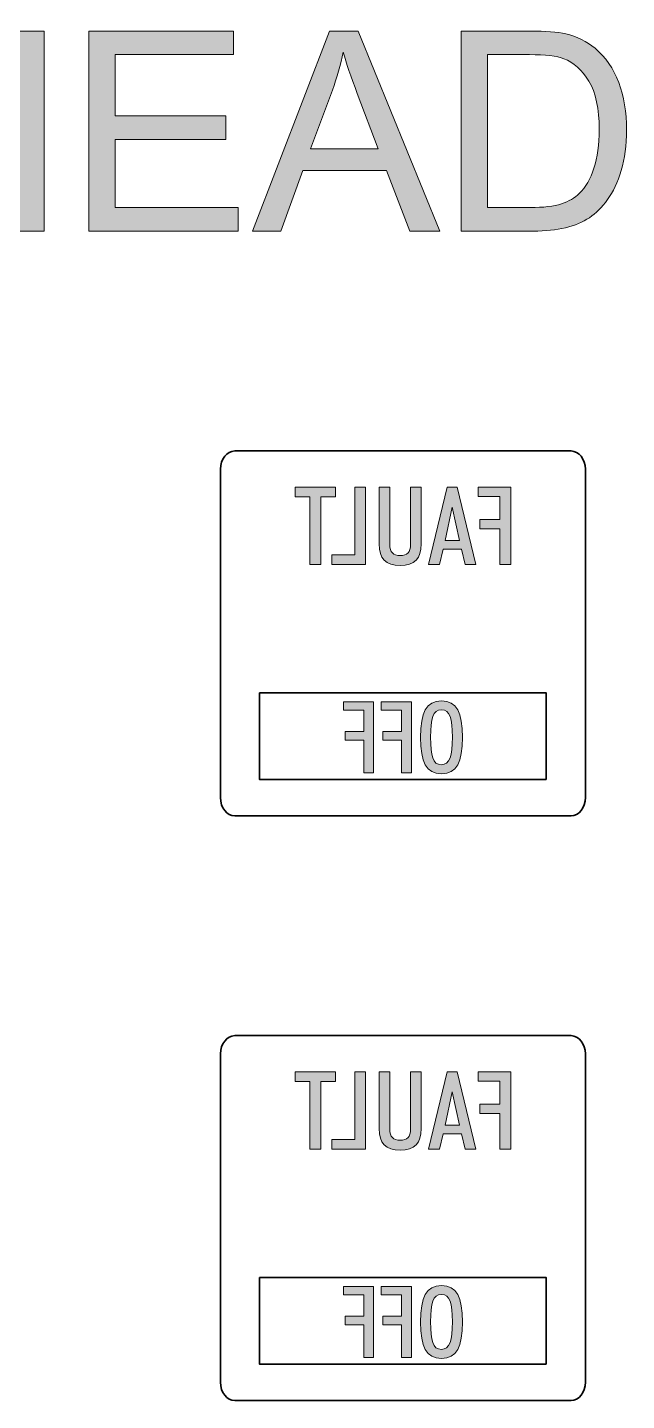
# Model space of a CAD drawing. Header units: millimetres. Extents: x 8 to 201, y 31 to 295.
# Drawn here: x 112.7 to 135.7, y 234.9 to 287.6 of the extents above; entities that cross this region are included whole.
import ezdxf

# ---------------------------------------------------------------- set-up
doc = ezdxf.new("R2010")
doc.units = ezdxf.units.MM
doc.header["$MEASUREMENT"] = 0
doc.layers.add('Layer 1', color=7, linetype='Continuous', lineweight=0)

# ---------------------------------------------------------------- blocks, each defined once
blk = doc.blocks.new('Block_1')
at = {"layer": 'Layer 1', "true_color": 0x1d1d1b, "transparency": 33554687}
h = blk.add_hatch(color=250, dxfattribs=at)
h.dxf.hatch_style = 2
edge = h.paths.add_edge_path()
edge.add_spline(control_points=[(77.599, 283.517), (77.599, 282.591), (77.847, 281.862), (78.345, 281.33), (78.843, 280.797), (79.466, 280.531), (80.217, 280.531), (80.982, 280.531), (81.611, 280.8), (82.105, 281.338), (82.6, 281.875), (82.847, 282.638), (82.847, 283.627), (82.847, 284.252), (82.741, 284.797), (82.53, 285.263), (82.318, 285.73), (82.009, 286.091), (81.603, 286.348), (81.196, 286.604), (80.739, 286.733), (80.233, 286.733), (79.514, 286.733), (78.895, 286.485), (78.376, 285.991), (77.858, 285.497), (77.599, 284.672), (77.599, 283.517)], knot_values=[0, 0, 0, 0, 1, 1, 1, 2, 2, 2, 3, 3, 3, 4, 4, 4, 5, 5, 5, 6, 6, 6, 7, 7, 7, 8, 8, 8, 9, 9, 9, 9], degree=3, periodic=0)
edge = h.paths.add_edge_path()
edge.add_spline(control_points=[(76.551, 283.532), (76.551, 284.807), (76.893, 285.804), (77.578, 286.526), (78.262, 287.247), (79.145, 287.607), (80.228, 287.607), (80.936, 287.607), (81.576, 287.438), (82.145, 287.099), (82.714, 286.76), (83.148, 286.288), (83.446, 285.682), (83.745, 285.076), (83.894, 284.389), (83.894, 283.621), (83.894, 282.843), (83.737, 282.146), (83.423, 281.531), (83.108, 280.917), (82.663, 280.452), (82.087, 280.136), (81.511, 279.82), (80.889, 279.662), (80.222, 279.662), (79.5, 279.662), (78.854, 279.836), (78.285, 280.185), (77.715, 280.534), (77.284, 281.011), (76.991, 281.615), (76.698, 282.219), (76.551, 282.858), (76.551, 283.532)], knot_values=[0, 0, 0, 0, 1, 1, 1, 2, 2, 2, 3, 3, 3, 4, 4, 4, 5, 5, 5, 6, 6, 6, 7, 7, 7, 8, 8, 8, 9, 9, 9, 10, 10, 10, 11, 11, 11, 11], degree=3, periodic=0)
h = blk.add_hatch(color=250, dxfattribs=at)
h.dxf.hatch_style = 2
edge = h.paths.add_edge_path()
edge.add_spline(control_points=[(87.398, 279.793), (87.398, 279.793), (84.423, 287.471), (84.423, 287.471), (84.423, 287.471), (85.523, 287.471), (85.523, 287.471), (85.523, 287.471), (87.519, 281.893), (87.519, 281.893), (87.679, 281.446), (87.814, 281.027), (87.922, 280.636), (88.041, 281.055), (88.179, 281.474), (88.336, 281.893), (88.336, 281.893), (90.41, 287.471), (90.41, 287.471), (90.41, 287.471), (91.447, 287.471), (91.447, 287.471), (91.447, 287.471), (88.44, 279.793), (88.44, 279.793), (88.44, 279.793), (87.398, 279.793), (87.398, 279.793)], knot_values=[0, 0, 0, 0, 1, 1, 1, 2, 2, 2, 3, 3, 3, 4, 4, 4, 5, 5, 5, 6, 6, 6, 7, 7, 7, 8, 8, 8, 9, 9, 9, 9], degree=3, periodic=0)
h = blk.add_hatch(color=250, dxfattribs=at)
h.dxf.hatch_style = 2
edge = h.paths.add_edge_path()
edge.add_spline(control_points=[(92.379, 279.793), (92.379, 279.793), (92.379, 287.471), (92.379, 287.471), (92.379, 287.471), (97.931, 287.471), (97.931, 287.471), (97.931, 287.471), (97.931, 286.565), (97.931, 286.565), (97.931, 286.565), (93.395, 286.565), (93.395, 286.565), (93.395, 286.565), (93.395, 284.213), (93.395, 284.213), (93.395, 284.213), (97.643, 284.213), (97.643, 284.213), (97.643, 284.213), (97.643, 283.312), (97.643, 283.312), (97.643, 283.312), (93.395, 283.312), (93.395, 283.312), (93.395, 283.312), (93.395, 280.699), (93.395, 280.699), (93.395, 280.699), (98.109, 280.699), (98.109, 280.699), (98.109, 280.699), (98.109, 279.793), (98.109, 279.793), (98.109, 279.793), (92.379, 279.793), (92.379, 279.793)], knot_values=[0, 0, 0, 0, 1, 1, 1, 2, 2, 2, 3, 3, 3, 4, 4, 4, 5, 5, 5, 6, 6, 6, 7, 7, 7, 8, 8, 8, 9, 9, 9, 10, 10, 10, 11, 11, 11, 12, 12, 12, 12], degree=3, periodic=0)
h = blk.add_hatch(color=250, dxfattribs=at)
h.dxf.hatch_style = 2
edge = h.paths.add_edge_path()
edge.add_spline(control_points=[(100.544, 284.082), (100.544, 284.082), (102.729, 284.082), (102.729, 284.082), (103.193, 284.082), (103.556, 284.13), (103.818, 284.226), (104.08, 284.322), (104.279, 284.476), (104.415, 284.687), (104.551, 284.898), (104.619, 285.128), (104.619, 285.376), (104.619, 285.739), (104.488, 286.038), (104.224, 286.272), (103.96, 286.506), (103.544, 286.622), (102.975, 286.622), (102.975, 286.622), (100.544, 286.622), (100.544, 286.622), (100.544, 286.622), (100.544, 284.082), (100.544, 284.082)], knot_values=[0, 0, 0, 0, 1, 1, 1, 2, 2, 2, 3, 3, 3, 4, 4, 4, 5, 5, 5, 6, 6, 6, 7, 7, 7, 8, 8, 8, 8], degree=3, periodic=0)
edge = h.paths.add_edge_path()
edge.add_spline(control_points=[(99.528, 279.793), (99.528, 279.793), (99.528, 287.471), (99.528, 287.471), (99.528, 287.471), (102.933, 287.471), (102.933, 287.471), (103.617, 287.471), (104.137, 287.402), (104.494, 287.264), (104.849, 287.126), (105.134, 286.883), (105.348, 286.533), (105.56, 286.184), (105.667, 285.798), (105.667, 285.376), (105.667, 284.831), (105.49, 284.372), (105.137, 283.998), (104.785, 283.625), (104.24, 283.387), (103.504, 283.286), (103.773, 283.157), (103.977, 283.029), (104.117, 282.904), (104.413, 282.631), (104.694, 282.291), (104.96, 281.882), (104.96, 281.882), (106.295, 279.793), (106.295, 279.793), (106.295, 279.793), (105.017, 279.793), (105.017, 279.793), (105.017, 279.793), (104.001, 281.39), (104.001, 281.39), (103.704, 281.851), (103.46, 282.204), (103.268, 282.448), (103.076, 282.692), (102.904, 282.864), (102.752, 282.961), (102.6, 283.059), (102.446, 283.127), (102.289, 283.166), (102.173, 283.19), (101.985, 283.202), (101.723, 283.202), (101.723, 283.202), (100.544, 283.202), (100.544, 283.202), (100.544, 283.202), (100.544, 279.793), (100.544, 279.793), (100.544, 279.793), (99.528, 279.793), (99.528, 279.793)], knot_values=[0, 0, 0, 0, 1, 1, 1, 2, 2, 2, 3, 3, 3, 4, 4, 4, 5, 5, 5, 6, 6, 6, 7, 7, 7, 8, 8, 8, 9, 9, 9, 10, 10, 10, 11, 11, 11, 12, 12, 12, 13, 13, 13, 14, 14, 14, 15, 15, 15, 16, 16, 16, 17, 17, 17, 18, 18, 18, 19, 19, 19, 19], degree=3, periodic=0)
h = blk.add_hatch(color=250, dxfattribs=at)
h.dxf.hatch_style = 2
edge = h.paths.add_edge_path()
edge.add_spline(control_points=[(107.29, 279.793), (107.29, 279.793), (107.29, 287.471), (107.29, 287.471), (107.29, 287.471), (108.307, 287.471), (108.307, 287.471), (108.307, 287.471), (108.307, 284.318), (108.307, 284.318), (108.307, 284.318), (112.298, 284.318), (112.298, 284.318), (112.298, 284.318), (112.298, 287.471), (112.298, 287.471), (112.298, 287.471), (113.314, 287.471), (113.314, 287.471), (113.314, 287.471), (113.314, 279.793), (113.314, 279.793), (113.314, 279.793), (112.298, 279.793), (112.298, 279.793), (112.298, 279.793), (112.298, 283.412), (112.298, 283.412), (112.298, 283.412), (108.307, 283.412), (108.307, 283.412), (108.307, 283.412), (108.307, 279.793), (108.307, 279.793), (108.307, 279.793), (107.29, 279.793), (107.29, 279.793)], knot_values=[0, 0, 0, 0, 1, 1, 1, 2, 2, 2, 3, 3, 3, 4, 4, 4, 5, 5, 5, 6, 6, 6, 7, 7, 7, 8, 8, 8, 9, 9, 9, 10, 10, 10, 11, 11, 11, 12, 12, 12, 12], degree=3, periodic=0)
h = blk.add_hatch(color=250, dxfattribs=at)
h.dxf.hatch_style = 2
edge = h.paths.add_edge_path()
edge.add_spline(control_points=[(115.027, 279.793), (115.027, 279.793), (115.027, 287.471), (115.027, 287.471), (115.027, 287.471), (120.578, 287.471), (120.578, 287.471), (120.578, 287.471), (120.578, 286.565), (120.578, 286.565), (120.578, 286.565), (116.043, 286.565), (116.043, 286.565), (116.043, 286.565), (116.043, 284.213), (116.043, 284.213), (116.043, 284.213), (120.29, 284.213), (120.29, 284.213), (120.29, 284.213), (120.29, 283.312), (120.29, 283.312), (120.29, 283.312), (116.043, 283.312), (116.043, 283.312), (116.043, 283.312), (116.043, 280.699), (116.043, 280.699), (116.043, 280.699), (120.756, 280.699), (120.756, 280.699), (120.756, 280.699), (120.756, 279.793), (120.756, 279.793), (120.756, 279.793), (115.027, 279.793), (115.027, 279.793)], knot_values=[0, 0, 0, 0, 1, 1, 1, 2, 2, 2, 3, 3, 3, 4, 4, 4, 5, 5, 5, 6, 6, 6, 7, 7, 7, 8, 8, 8, 9, 9, 9, 10, 10, 10, 11, 11, 11, 12, 12, 12, 12], degree=3, periodic=0)
h = blk.add_hatch(color=250, dxfattribs=at)
h.dxf.hatch_style = 2
edge = h.paths.add_edge_path()
edge.add_spline(control_points=[(123.532, 282.946), (123.532, 282.946), (126.135, 282.946), (126.135, 282.946), (126.135, 282.946), (125.334, 285.072), (125.334, 285.072), (125.089, 285.718), (124.908, 286.249), (124.789, 286.664), (124.691, 286.172), (124.553, 285.683), (124.375, 285.198), (124.375, 285.198), (123.532, 282.946), (123.532, 282.946)], knot_values=[0, 0, 0, 0, 1, 1, 1, 2, 2, 2, 3, 3, 3, 4, 4, 4, 5, 5, 5, 5], degree=3, periodic=0)
edge = h.paths.add_edge_path()
edge.add_spline(control_points=[(121.317, 279.793), (121.317, 279.793), (124.265, 287.471), (124.265, 287.471), (124.265, 287.471), (125.36, 287.471), (125.36, 287.471), (125.36, 287.471), (128.502, 279.793), (128.502, 279.793), (128.502, 279.793), (127.345, 279.793), (127.345, 279.793), (127.345, 279.793), (126.449, 282.118), (126.449, 282.118), (126.449, 282.118), (123.239, 282.118), (123.239, 282.118), (123.239, 282.118), (122.395, 279.793), (122.395, 279.793), (122.395, 279.793), (121.317, 279.793), (121.317, 279.793)], knot_values=[0, 0, 0, 0, 1, 1, 1, 2, 2, 2, 3, 3, 3, 4, 4, 4, 5, 5, 5, 6, 6, 6, 7, 7, 7, 8, 8, 8, 8], degree=3, periodic=0)
h = blk.add_hatch(color=250, dxfattribs=at)
h.dxf.hatch_style = 2
edge = h.paths.add_edge_path()
edge.add_spline(control_points=[(130.331, 280.699), (130.331, 280.699), (131.97, 280.699), (131.97, 280.699), (132.476, 280.699), (132.874, 280.746), (133.162, 280.84), (133.45, 280.934), (133.679, 281.067), (133.85, 281.238), (134.091, 281.479), (134.279, 281.803), (134.413, 282.21), (134.548, 282.617), (134.615, 283.11), (134.615, 283.689), (134.615, 284.493), (134.483, 285.11), (134.22, 285.541), (133.956, 285.972), (133.636, 286.261), (133.258, 286.408), (132.986, 286.513), (132.548, 286.565), (131.944, 286.565), (131.944, 286.565), (130.331, 286.565), (130.331, 286.565), (130.331, 286.565), (130.331, 280.699), (130.331, 280.699)], knot_values=[0, 0, 0, 0, 1, 1, 1, 2, 2, 2, 3, 3, 3, 4, 4, 4, 5, 5, 5, 6, 6, 6, 7, 7, 7, 8, 8, 8, 9, 9, 9, 10, 10, 10, 10], degree=3, periodic=0)
edge = h.paths.add_edge_path()
edge.add_spline(control_points=[(129.314, 279.793), (129.314, 279.793), (129.314, 287.471), (129.314, 287.471), (129.314, 287.471), (131.96, 287.471), (131.96, 287.471), (132.557, 287.471), (133.012, 287.434), (133.327, 287.361), (133.767, 287.26), (134.142, 287.076), (134.453, 286.811), (134.858, 286.469), (135.16, 286.031), (135.361, 285.499), (135.562, 284.966), (135.662, 284.358), (135.662, 283.674), (135.662, 283.091), (135.594, 282.574), (135.458, 282.123), (135.322, 281.673), (135.147, 281.3), (134.934, 281.005), (134.721, 280.71), (134.488, 280.478), (134.235, 280.308), (133.982, 280.139), (133.677, 280.011), (133.319, 279.923), (132.961, 279.836), (132.549, 279.793), (132.085, 279.793), (132.085, 279.793), (129.314, 279.793), (129.314, 279.793)], knot_values=[0, 0, 0, 0, 1, 1, 1, 2, 2, 2, 3, 3, 3, 4, 4, 4, 5, 5, 5, 6, 6, 6, 7, 7, 7, 8, 8, 8, 9, 9, 9, 10, 10, 10, 11, 11, 11, 12, 12, 12, 12], degree=3, periodic=0)
at = {"layer": 'Layer 1'}
for points, knots in [([(76.551, 283.532), (76.551, 284.807), (76.893, 285.804), (77.578, 286.526), (78.262, 287.247), (79.145, 287.607), (80.228, 287.607), (80.936, 287.607), (81.576, 287.438), (82.145, 287.099), (82.714, 286.76), (83.148, 286.288), (83.446, 285.682), (83.745, 285.076), (83.894, 284.389), (83.894, 283.621), (83.894, 282.843), (83.737, 282.146), (83.423, 281.531), (83.108, 280.917), (82.663, 280.452), (82.087, 280.136), (81.511, 279.82), (80.889, 279.662), (80.222, 279.662), (79.5, 279.662), (78.854, 279.836), (78.285, 280.185), (77.715, 280.534), (77.284, 281.011), (76.991, 281.615), (76.698, 282.219), (76.551, 282.858), (76.551, 283.532)], [0, 0, 0, 0, 1, 1, 1, 2, 2, 2, 3, 3, 3, 4, 4, 4, 5, 5, 5, 6, 6, 6, 7, 7, 7, 8, 8, 8, 9, 9, 9, 10, 10, 10, 11, 11, 11, 11]), ([(87.398, 279.793), (87.398, 279.793), (84.423, 287.471), (84.423, 287.471), (84.423, 287.471), (85.523, 287.471), (85.523, 287.471), (85.523, 287.471), (87.519, 281.893), (87.519, 281.893), (87.679, 281.446), (87.814, 281.027), (87.922, 280.636), (88.041, 281.055), (88.179, 281.474), (88.336, 281.893), (88.336, 281.893), (90.41, 287.471), (90.41, 287.471), (90.41, 287.471), (91.447, 287.471), (91.447, 287.471), (91.447, 287.471), (88.44, 279.793), (88.44, 279.793), (88.44, 279.793), (87.398, 279.793), (87.398, 279.793)], [0, 0, 0, 0, 1, 1, 1, 2, 2, 2, 3, 3, 3, 4, 4, 4, 5, 5, 5, 6, 6, 6, 7, 7, 7, 8, 8, 8, 9, 9, 9, 9]), ([(92.379, 279.793), (92.379, 279.793), (92.379, 287.471), (92.379, 287.471), (92.379, 287.471), (97.931, 287.471), (97.931, 287.471), (97.931, 287.471), (97.931, 286.565), (97.931, 286.565), (97.931, 286.565), (93.395, 286.565), (93.395, 286.565), (93.395, 286.565), (93.395, 284.213), (93.395, 284.213), (93.395, 284.213), (97.643, 284.213), (97.643, 284.213), (97.643, 284.213), (97.643, 283.312), (97.643, 283.312), (97.643, 283.312), (93.395, 283.312), (93.395, 283.312), (93.395, 283.312), (93.395, 280.699), (93.395, 280.699), (93.395, 280.699), (98.109, 280.699), (98.109, 280.699), (98.109, 280.699), (98.109, 279.793), (98.109, 279.793), (98.109, 279.793), (92.379, 279.793), (92.379, 279.793)], [0, 0, 0, 0, 1, 1, 1, 2, 2, 2, 3, 3, 3, 4, 4, 4, 5, 5, 5, 6, 6, 6, 7, 7, 7, 8, 8, 8, 9, 9, 9, 10, 10, 10, 11, 11, 11, 12, 12, 12, 12]), ([(99.528, 279.793), (99.528, 279.793), (99.528, 287.471), (99.528, 287.471), (99.528, 287.471), (102.933, 287.471), (102.933, 287.471), (103.617, 287.471), (104.137, 287.402), (104.494, 287.264), (104.849, 287.126), (105.134, 286.883), (105.348, 286.533), (105.56, 286.184), (105.667, 285.798), (105.667, 285.376), (105.667, 284.831), (105.49, 284.372), (105.137, 283.998), (104.785, 283.625), (104.24, 283.387), (103.504, 283.286), (103.773, 283.157), (103.977, 283.029), (104.117, 282.904), (104.413, 282.631), (104.694, 282.291), (104.96, 281.882), (104.96, 281.882), (106.295, 279.793), (106.295, 279.793), (106.295, 279.793), (105.017, 279.793), (105.017, 279.793), (105.017, 279.793), (104.001, 281.39), (104.001, 281.39), (103.704, 281.851), (103.46, 282.204), (103.268, 282.448), (103.076, 282.692), (102.904, 282.864), (102.752, 282.961), (102.6, 283.059), (102.446, 283.127), (102.289, 283.166), (102.173, 283.19), (101.985, 283.202), (101.723, 283.202), (101.723, 283.202), (100.544, 283.202), (100.544, 283.202), (100.544, 283.202), (100.544, 279.793), (100.544, 279.793), (100.544, 279.793), (99.528, 279.793), (99.528, 279.793)], [0, 0, 0, 0, 1, 1, 1, 2, 2, 2, 3, 3, 3, 4, 4, 4, 5, 5, 5, 6, 6, 6, 7, 7, 7, 8, 8, 8, 9, 9, 9, 10, 10, 10, 11, 11, 11, 12, 12, 12, 13, 13, 13, 14, 14, 14, 15, 15, 15, 16, 16, 16, 17, 17, 17, 18, 18, 18, 19, 19, 19, 19]), ([(107.29, 279.793), (107.29, 279.793), (107.29, 287.471), (107.29, 287.471), (107.29, 287.471), (108.307, 287.471), (108.307, 287.471), (108.307, 287.471), (108.307, 284.318), (108.307, 284.318), (108.307, 284.318), (112.298, 284.318), (112.298, 284.318), (112.298, 284.318), (112.298, 287.471), (112.298, 287.471), (112.298, 287.471), (113.314, 287.471), (113.314, 287.471), (113.314, 287.471), (113.314, 279.793), (113.314, 279.793), (113.314, 279.793), (112.298, 279.793), (112.298, 279.793), (112.298, 279.793), (112.298, 283.412), (112.298, 283.412), (112.298, 283.412), (108.307, 283.412), (108.307, 283.412), (108.307, 283.412), (108.307, 279.793), (108.307, 279.793), (108.307, 279.793), (107.29, 279.793), (107.29, 279.793)], [0, 0, 0, 0, 1, 1, 1, 2, 2, 2, 3, 3, 3, 4, 4, 4, 5, 5, 5, 6, 6, 6, 7, 7, 7, 8, 8, 8, 9, 9, 9, 10, 10, 10, 11, 11, 11, 12, 12, 12, 12]), ([(115.027, 279.793), (115.027, 279.793), (115.027, 287.471), (115.027, 287.471), (115.027, 287.471), (120.578, 287.471), (120.578, 287.471), (120.578, 287.471), (120.578, 286.565), (120.578, 286.565), (120.578, 286.565), (116.043, 286.565), (116.043, 286.565), (116.043, 286.565), (116.043, 284.213), (116.043, 284.213), (116.043, 284.213), (120.29, 284.213), (120.29, 284.213), (120.29, 284.213), (120.29, 283.312), (120.29, 283.312), (120.29, 283.312), (116.043, 283.312), (116.043, 283.312), (116.043, 283.312), (116.043, 280.699), (116.043, 280.699), (116.043, 280.699), (120.756, 280.699), (120.756, 280.699), (120.756, 280.699), (120.756, 279.793), (120.756, 279.793), (120.756, 279.793), (115.027, 279.793), (115.027, 279.793)], [0, 0, 0, 0, 1, 1, 1, 2, 2, 2, 3, 3, 3, 4, 4, 4, 5, 5, 5, 6, 6, 6, 7, 7, 7, 8, 8, 8, 9, 9, 9, 10, 10, 10, 11, 11, 11, 12, 12, 12, 12]), ([(121.317, 279.793), (121.317, 279.793), (124.265, 287.471), (124.265, 287.471), (124.265, 287.471), (125.36, 287.471), (125.36, 287.471), (125.36, 287.471), (128.502, 279.793), (128.502, 279.793), (128.502, 279.793), (127.345, 279.793), (127.345, 279.793), (127.345, 279.793), (126.449, 282.118), (126.449, 282.118), (126.449, 282.118), (123.239, 282.118), (123.239, 282.118), (123.239, 282.118), (122.395, 279.793), (122.395, 279.793), (122.395, 279.793), (121.317, 279.793), (121.317, 279.793)], [0, 0, 0, 0, 1, 1, 1, 2, 2, 2, 3, 3, 3, 4, 4, 4, 5, 5, 5, 6, 6, 6, 7, 7, 7, 8, 8, 8, 8]), ([(129.314, 279.793), (129.314, 279.793), (129.314, 287.471), (129.314, 287.471), (129.314, 287.471), (131.96, 287.471), (131.96, 287.471), (132.557, 287.471), (133.012, 287.434), (133.327, 287.361), (133.767, 287.26), (134.142, 287.076), (134.453, 286.811), (134.858, 286.469), (135.16, 286.031), (135.361, 285.499), (135.562, 284.966), (135.662, 284.358), (135.662, 283.674), (135.662, 283.091), (135.594, 282.574), (135.458, 282.123), (135.322, 281.673), (135.147, 281.3), (134.934, 281.005), (134.721, 280.71), (134.488, 280.478), (134.235, 280.308), (133.982, 280.139), (133.677, 280.011), (133.319, 279.923), (132.961, 279.836), (132.549, 279.793), (132.085, 279.793), (132.085, 279.793), (129.314, 279.793), (129.314, 279.793)], [0, 0, 0, 0, 1, 1, 1, 2, 2, 2, 3, 3, 3, 4, 4, 4, 5, 5, 5, 6, 6, 6, 7, 7, 7, 8, 8, 8, 9, 9, 9, 10, 10, 10, 11, 11, 11, 12, 12, 12, 12]), ([(77.599, 283.517), (77.599, 282.591), (77.847, 281.862), (78.345, 281.33), (78.843, 280.797), (79.466, 280.531), (80.217, 280.531), (80.982, 280.531), (81.611, 280.8), (82.105, 281.338), (82.6, 281.875), (82.847, 282.638), (82.847, 283.627), (82.847, 284.252), (82.741, 284.797), (82.53, 285.263), (82.318, 285.73), (82.009, 286.091), (81.603, 286.348), (81.196, 286.604), (80.739, 286.733), (80.233, 286.733), (79.514, 286.733), (78.895, 286.485), (78.376, 285.991), (77.858, 285.497), (77.599, 284.672), (77.599, 283.517)], [0, 0, 0, 0, 1, 1, 1, 2, 2, 2, 3, 3, 3, 4, 4, 4, 5, 5, 5, 6, 6, 6, 7, 7, 7, 8, 8, 8, 9, 9, 9, 9]), ([(100.544, 284.082), (100.544, 284.082), (102.729, 284.082), (102.729, 284.082), (103.193, 284.082), (103.556, 284.13), (103.818, 284.226), (104.08, 284.322), (104.279, 284.476), (104.415, 284.687), (104.551, 284.898), (104.619, 285.128), (104.619, 285.376), (104.619, 285.739), (104.488, 286.038), (104.224, 286.272), (103.96, 286.506), (103.544, 286.622), (102.975, 286.622), (102.975, 286.622), (100.544, 286.622), (100.544, 286.622), (100.544, 286.622), (100.544, 284.082), (100.544, 284.082)], [0, 0, 0, 0, 1, 1, 1, 2, 2, 2, 3, 3, 3, 4, 4, 4, 5, 5, 5, 6, 6, 6, 7, 7, 7, 8, 8, 8, 8]), ([(123.532, 282.946), (123.532, 282.946), (126.135, 282.946), (126.135, 282.946), (126.135, 282.946), (125.334, 285.072), (125.334, 285.072), (125.089, 285.718), (124.908, 286.249), (124.789, 286.664), (124.691, 286.172), (124.553, 285.683), (124.375, 285.198), (124.375, 285.198), (123.532, 282.946), (123.532, 282.946)], [0, 0, 0, 0, 1, 1, 1, 2, 2, 2, 3, 3, 3, 4, 4, 4, 5, 5, 5, 5]), ([(130.331, 280.699), (130.331, 280.699), (131.97, 280.699), (131.97, 280.699), (132.476, 280.699), (132.874, 280.746), (133.162, 280.84), (133.45, 280.934), (133.679, 281.067), (133.85, 281.238), (134.091, 281.479), (134.279, 281.803), (134.413, 282.21), (134.548, 282.617), (134.615, 283.11), (134.615, 283.689), (134.615, 284.493), (134.483, 285.11), (134.22, 285.541), (133.956, 285.972), (133.636, 286.261), (133.258, 286.408), (132.986, 286.513), (132.548, 286.565), (131.944, 286.565), (131.944, 286.565), (130.331, 286.565), (130.331, 286.565), (130.331, 286.565), (130.331, 280.699), (130.331, 280.699)], [0, 0, 0, 0, 1, 1, 1, 2, 2, 2, 3, 3, 3, 4, 4, 4, 5, 5, 5, 6, 6, 6, 7, 7, 7, 8, 8, 8, 9, 9, 9, 10, 10, 10, 10])]:
    blk.add_open_spline(points, degree=3, knots=knots, dxfattribs=at)
blk = doc.blocks.new('Block_0')
at = {"layer": 'Layer 1'}
blk.add_blockref('Block_1', (0, 0), dxfattribs=at)
blk = doc.blocks.new('Block_50')
at = {"layer": 'Layer 1', "true_color": 0x1d1e1b, "transparency": 33554687}
h = blk.add_hatch(color=250, dxfattribs=at)
h.dxf.hatch_style = 2
edge = h.paths.add_edge_path()
edge.add_spline(control_points=[(125.957, 259.007), (125.957, 259.007), (125.578, 259.007), (125.578, 259.007), (125.578, 259.007), (125.578, 260.267), (125.578, 260.267), (125.578, 260.267), (124.866, 260.267), (124.866, 260.267), (124.866, 260.267), (124.866, 260.593), (124.866, 260.593), (124.866, 260.593), (125.578, 260.593), (125.578, 260.593), (125.578, 260.593), (125.578, 261.409), (125.578, 261.409), (125.578, 261.409), (124.803, 261.409), (124.803, 261.409), (124.803, 261.409), (124.803, 261.738), (124.803, 261.738), (124.803, 261.738), (125.957, 261.738), (125.957, 261.738), (125.957, 261.738), (125.957, 259.007), (125.957, 259.007)], knot_values=[0, 0, 0, 0, 1, 1, 1, 2, 2, 2, 3, 3, 3, 4, 4, 4, 5, 5, 5, 6, 6, 6, 7, 7, 7, 8, 8, 8, 9, 9, 9, 10, 10, 10, 10], degree=3, periodic=0)
h = blk.add_hatch(color=250, dxfattribs=at)
h.dxf.hatch_style = 2
edge = h.paths.add_edge_path()
edge.add_spline(control_points=[(127.407, 259.007), (127.407, 259.007), (127.028, 259.007), (127.028, 259.007), (127.028, 259.007), (127.028, 260.267), (127.028, 260.267), (127.028, 260.267), (126.317, 260.267), (126.317, 260.267), (126.317, 260.267), (126.317, 260.593), (126.317, 260.593), (126.317, 260.593), (127.028, 260.593), (127.028, 260.593), (127.028, 260.593), (127.028, 261.409), (127.028, 261.409), (127.028, 261.409), (126.253, 261.409), (126.253, 261.409), (126.253, 261.409), (126.253, 261.738), (126.253, 261.738), (126.253, 261.738), (127.407, 261.738), (127.407, 261.738), (127.407, 261.738), (127.407, 259.007), (127.407, 259.007)], knot_values=[0, 0, 0, 0, 1, 1, 1, 2, 2, 2, 3, 3, 3, 4, 4, 4, 5, 5, 5, 6, 6, 6, 7, 7, 7, 8, 8, 8, 9, 9, 9, 10, 10, 10, 10], degree=3, periodic=0)
h = blk.add_hatch(color=250, dxfattribs=at)
h.dxf.hatch_style = 2
edge = h.paths.add_edge_path()
edge.add_spline(control_points=[(128.98, 260.378), (128.98, 261.095), (128.889, 261.432), (128.561, 261.432), (128.233, 261.432), (128.146, 261.095), (128.146, 260.378), (128.146, 259.662), (128.221, 259.321), (128.557, 259.321), (128.881, 259.321), (128.98, 259.658), (128.98, 260.378)], knot_values=[0, 0, 0, 0, 1, 1, 1, 2, 2, 2, 3, 3, 3, 4, 4, 4, 4], degree=3, periodic=0)
edge = h.paths.add_edge_path()
edge.add_spline(control_points=[(129.363, 260.371), (129.363, 259.413), (129.154, 258.973), (128.561, 258.973), (127.968, 258.973), (127.763, 259.417), (127.763, 260.371), (127.763, 261.328), (127.968, 261.773), (128.561, 261.773), (129.154, 261.773), (129.363, 261.328), (129.363, 260.371)], knot_values=[0, 0, 0, 0, 1, 1, 1, 2, 2, 2, 3, 3, 3, 4, 4, 4, 4], degree=3, periodic=0)
at = {"layer": 'Layer 1'}
for points, knots in [([(125.957, 259.007), (125.957, 259.007), (125.578, 259.007), (125.578, 259.007), (125.578, 259.007), (125.578, 260.267), (125.578, 260.267), (125.578, 260.267), (124.866, 260.267), (124.866, 260.267), (124.866, 260.267), (124.866, 260.593), (124.866, 260.593), (124.866, 260.593), (125.578, 260.593), (125.578, 260.593), (125.578, 260.593), (125.578, 261.409), (125.578, 261.409), (125.578, 261.409), (124.803, 261.409), (124.803, 261.409), (124.803, 261.409), (124.803, 261.738), (124.803, 261.738), (124.803, 261.738), (125.957, 261.738), (125.957, 261.738), (125.957, 261.738), (125.957, 259.007), (125.957, 259.007)], [0, 0, 0, 0, 1, 1, 1, 2, 2, 2, 3, 3, 3, 4, 4, 4, 5, 5, 5, 6, 6, 6, 7, 7, 7, 8, 8, 8, 9, 9, 9, 10, 10, 10, 10]), ([(127.407, 259.007), (127.407, 259.007), (127.028, 259.007), (127.028, 259.007), (127.028, 259.007), (127.028, 260.267), (127.028, 260.267), (127.028, 260.267), (126.317, 260.267), (126.317, 260.267), (126.317, 260.267), (126.317, 260.593), (126.317, 260.593), (126.317, 260.593), (127.028, 260.593), (127.028, 260.593), (127.028, 260.593), (127.028, 261.409), (127.028, 261.409), (127.028, 261.409), (126.253, 261.409), (126.253, 261.409), (126.253, 261.409), (126.253, 261.738), (126.253, 261.738), (126.253, 261.738), (127.407, 261.738), (127.407, 261.738), (127.407, 261.738), (127.407, 259.007), (127.407, 259.007)], [0, 0, 0, 0, 1, 1, 1, 2, 2, 2, 3, 3, 3, 4, 4, 4, 5, 5, 5, 6, 6, 6, 7, 7, 7, 8, 8, 8, 9, 9, 9, 10, 10, 10, 10]), ([(129.363, 260.371), (129.363, 259.413), (129.154, 258.973), (128.561, 258.973), (127.968, 258.973), (127.763, 259.417), (127.763, 260.371), (127.763, 261.328), (127.968, 261.773), (128.561, 261.773), (129.154, 261.773), (129.363, 261.328), (129.363, 260.371)], [0, 0, 0, 0, 1, 1, 1, 2, 2, 2, 3, 3, 3, 4, 4, 4, 4]), ([(128.98, 260.378), (128.98, 261.095), (128.889, 261.432), (128.561, 261.432), (128.233, 261.432), (128.146, 261.095), (128.146, 260.378), (128.146, 259.662), (128.221, 259.321), (128.557, 259.321), (128.881, 259.321), (128.98, 259.658), (128.98, 260.378)], [0, 0, 0, 0, 1, 1, 1, 2, 2, 2, 3, 3, 3, 4, 4, 4, 4])]:
    blk.add_open_spline(points, degree=3, knots=knots, dxfattribs=at)
blk = doc.blocks.new('Block_51')
at = {"layer": 'Layer 1', "true_color": 0x1d1e1b, "transparency": 33554687}
h = blk.add_hatch(color=250, dxfattribs=at)
h.dxf.hatch_style = 2
edge = h.paths.add_edge_path()
edge.add_spline(control_points=[(123.93, 267.005), (123.93, 267.005), (123.515, 267.005), (123.515, 267.005), (123.515, 267.005), (123.515, 269.598), (123.515, 269.598), (123.515, 269.598), (122.949, 269.598), (122.949, 269.598), (122.949, 269.598), (122.949, 269.968), (122.949, 269.968), (122.949, 269.968), (124.496, 269.968), (124.496, 269.968), (124.496, 269.968), (124.496, 269.598), (124.496, 269.598), (124.496, 269.598), (123.93, 269.598), (123.93, 269.598), (123.93, 269.598), (123.93, 267.005), (123.93, 267.005)], knot_values=[0, 0, 0, 0, 1, 1, 1, 2, 2, 2, 3, 3, 3, 4, 4, 4, 5, 5, 5, 6, 6, 6, 7, 7, 7, 8, 8, 8, 8], degree=3, periodic=0)
h = blk.add_hatch(color=250, dxfattribs=at)
h.dxf.hatch_style = 2
edge = h.paths.add_edge_path()
edge.add_spline(control_points=[(125.649, 267.005), (125.649, 267.005), (124.355, 267.005), (124.355, 267.005), (124.355, 267.005), (124.355, 267.375), (124.355, 267.375), (124.355, 267.375), (125.238, 267.375), (125.238, 267.375), (125.238, 267.375), (125.238, 269.968), (125.238, 269.968), (125.238, 269.968), (125.649, 269.968), (125.649, 269.968), (125.649, 269.968), (125.649, 267.005), (125.649, 267.005)], knot_values=[0, 0, 0, 0, 1, 1, 1, 2, 2, 2, 3, 3, 3, 4, 4, 4, 5, 5, 5, 6, 6, 6, 6], degree=3, periodic=0)
h = blk.add_hatch(color=250, dxfattribs=at)
h.dxf.hatch_style = 2
edge = h.paths.add_edge_path()
edge.add_spline(control_points=[(127.784, 267.795), (127.784, 267.225), (127.54, 266.968), (126.978, 266.968), (126.417, 266.968), (126.172, 267.225), (126.172, 267.795), (126.172, 267.795), (126.172, 269.968), (126.172, 269.968), (126.172, 269.968), (126.58, 269.968), (126.58, 269.968), (126.58, 269.968), (126.58, 267.761), (126.58, 267.761), (126.58, 267.479), (126.708, 267.346), (126.978, 267.346), (127.248, 267.346), (127.377, 267.479), (127.377, 267.761), (127.377, 267.761), (127.377, 269.968), (127.377, 269.968), (127.377, 269.968), (127.784, 269.968), (127.784, 269.968), (127.784, 269.968), (127.784, 267.795), (127.784, 267.795)], knot_values=[0, 0, 0, 0, 1, 1, 1, 2, 2, 2, 3, 3, 3, 4, 4, 4, 5, 5, 5, 6, 6, 6, 7, 7, 7, 8, 8, 8, 9, 9, 9, 10, 10, 10, 10], degree=3, periodic=0)
h = blk.add_hatch(color=250, dxfattribs=at)
h.dxf.hatch_style = 2
edge = h.paths.add_edge_path()
edge.add_spline(control_points=[(128.976, 269.203), (128.976, 269.203), (128.701, 267.919), (128.701, 267.919), (128.701, 267.919), (129.25, 267.919), (129.25, 267.919), (129.25, 267.919), (128.976, 269.203), (128.976, 269.203)], knot_values=[0, 0, 0, 0, 1, 1, 1, 2, 2, 2, 3, 3, 3, 3], degree=3, periodic=0)
edge = h.paths.add_edge_path()
edge.add_spline(control_points=[(129.884, 267.005), (129.884, 267.005), (129.469, 267.005), (129.469, 267.005), (129.469, 267.005), (129.327, 267.587), (129.327, 267.587), (129.327, 267.587), (128.628, 267.587), (128.628, 267.587), (128.628, 267.587), (128.483, 267.005), (128.483, 267.005), (128.483, 267.005), (128.067, 267.005), (128.067, 267.005), (128.067, 267.005), (128.783, 269.968), (128.783, 269.968), (128.783, 269.968), (129.168, 269.968), (129.168, 269.968), (129.168, 269.968), (129.884, 267.005), (129.884, 267.005)], knot_values=[0, 0, 0, 0, 1, 1, 1, 2, 2, 2, 3, 3, 3, 4, 4, 4, 5, 5, 5, 6, 6, 6, 7, 7, 7, 8, 8, 8, 8], degree=3, periodic=0)
h = blk.add_hatch(color=250, dxfattribs=at)
h.dxf.hatch_style = 2
edge = h.paths.add_edge_path()
edge.add_spline(control_points=[(131.217, 267.005), (131.217, 267.005), (130.806, 267.005), (130.806, 267.005), (130.806, 267.005), (130.806, 268.372), (130.806, 268.372), (130.806, 268.372), (130.034, 268.372), (130.034, 268.372), (130.034, 268.372), (130.034, 268.725), (130.034, 268.725), (130.034, 268.725), (130.806, 268.725), (130.806, 268.725), (130.806, 268.725), (130.806, 269.61), (130.806, 269.61), (130.806, 269.61), (129.966, 269.61), (129.966, 269.61), (129.966, 269.61), (129.966, 269.968), (129.966, 269.968), (129.966, 269.968), (131.217, 269.968), (131.217, 269.968), (131.217, 269.968), (131.217, 267.005), (131.217, 267.005)], knot_values=[0, 0, 0, 0, 1, 1, 1, 2, 2, 2, 3, 3, 3, 4, 4, 4, 5, 5, 5, 6, 6, 6, 7, 7, 7, 8, 8, 8, 9, 9, 9, 10, 10, 10, 10], degree=3, periodic=0)
at = {"layer": 'Layer 1'}
for points, knots in [([(123.93, 267.005), (123.93, 267.005), (123.515, 267.005), (123.515, 267.005), (123.515, 267.005), (123.515, 269.598), (123.515, 269.598), (123.515, 269.598), (122.949, 269.598), (122.949, 269.598), (122.949, 269.598), (122.949, 269.968), (122.949, 269.968), (122.949, 269.968), (124.496, 269.968), (124.496, 269.968), (124.496, 269.968), (124.496, 269.598), (124.496, 269.598), (124.496, 269.598), (123.93, 269.598), (123.93, 269.598), (123.93, 269.598), (123.93, 267.005), (123.93, 267.005)], [0, 0, 0, 0, 1, 1, 1, 2, 2, 2, 3, 3, 3, 4, 4, 4, 5, 5, 5, 6, 6, 6, 7, 7, 7, 8, 8, 8, 8]), ([(125.649, 267.005), (125.649, 267.005), (124.355, 267.005), (124.355, 267.005), (124.355, 267.005), (124.355, 267.375), (124.355, 267.375), (124.355, 267.375), (125.238, 267.375), (125.238, 267.375), (125.238, 267.375), (125.238, 269.968), (125.238, 269.968), (125.238, 269.968), (125.649, 269.968), (125.649, 269.968), (125.649, 269.968), (125.649, 267.005), (125.649, 267.005)], [0, 0, 0, 0, 1, 1, 1, 2, 2, 2, 3, 3, 3, 4, 4, 4, 5, 5, 5, 6, 6, 6, 6]), ([(127.784, 267.795), (127.784, 267.225), (127.54, 266.968), (126.978, 266.968), (126.417, 266.968), (126.172, 267.225), (126.172, 267.795), (126.172, 267.795), (126.172, 269.968), (126.172, 269.968), (126.172, 269.968), (126.58, 269.968), (126.58, 269.968), (126.58, 269.968), (126.58, 267.761), (126.58, 267.761), (126.58, 267.479), (126.708, 267.346), (126.978, 267.346), (127.248, 267.346), (127.377, 267.479), (127.377, 267.761), (127.377, 267.761), (127.377, 269.968), (127.377, 269.968), (127.377, 269.968), (127.784, 269.968), (127.784, 269.968), (127.784, 269.968), (127.784, 267.795), (127.784, 267.795)], [0, 0, 0, 0, 1, 1, 1, 2, 2, 2, 3, 3, 3, 4, 4, 4, 5, 5, 5, 6, 6, 6, 7, 7, 7, 8, 8, 8, 9, 9, 9, 10, 10, 10, 10]), ([(129.884, 267.005), (129.884, 267.005), (129.469, 267.005), (129.469, 267.005), (129.469, 267.005), (129.327, 267.587), (129.327, 267.587), (129.327, 267.587), (128.628, 267.587), (128.628, 267.587), (128.628, 267.587), (128.483, 267.005), (128.483, 267.005), (128.483, 267.005), (128.067, 267.005), (128.067, 267.005), (128.067, 267.005), (128.783, 269.968), (128.783, 269.968), (128.783, 269.968), (129.168, 269.968), (129.168, 269.968), (129.168, 269.968), (129.884, 267.005), (129.884, 267.005)], [0, 0, 0, 0, 1, 1, 1, 2, 2, 2, 3, 3, 3, 4, 4, 4, 5, 5, 5, 6, 6, 6, 7, 7, 7, 8, 8, 8, 8]), ([(131.217, 267.005), (131.217, 267.005), (130.806, 267.005), (130.806, 267.005), (130.806, 267.005), (130.806, 268.372), (130.806, 268.372), (130.806, 268.372), (130.034, 268.372), (130.034, 268.372), (130.034, 268.372), (130.034, 268.725), (130.034, 268.725), (130.034, 268.725), (130.806, 268.725), (130.806, 268.725), (130.806, 268.725), (130.806, 269.61), (130.806, 269.61), (130.806, 269.61), (129.966, 269.61), (129.966, 269.61), (129.966, 269.61), (129.966, 269.968), (129.966, 269.968), (129.966, 269.968), (131.217, 269.968), (131.217, 269.968), (131.217, 269.968), (131.217, 267.005), (131.217, 267.005)], [0, 0, 0, 0, 1, 1, 1, 2, 2, 2, 3, 3, 3, 4, 4, 4, 5, 5, 5, 6, 6, 6, 7, 7, 7, 8, 8, 8, 9, 9, 9, 10, 10, 10, 10]), ([(128.976, 269.203), (128.976, 269.203), (128.701, 267.919), (128.701, 267.919), (128.701, 267.919), (129.25, 267.919), (129.25, 267.919), (129.25, 267.919), (128.976, 269.203), (128.976, 269.203)], [0, 0, 0, 0, 1, 1, 1, 2, 2, 2, 3, 3, 3, 3])]:
    blk.add_open_spline(points, degree=3, knots=knots, dxfattribs=at)
blk = doc.blocks.new('Block_56')
at = {"layer": 'Layer 1', "true_color": 0x1d1e1b, "transparency": 33554687}
h = blk.add_hatch(color=250, dxfattribs=at)
h.dxf.hatch_style = 2
edge = h.paths.add_edge_path()
edge.add_spline(control_points=[(125.957, 236.576), (125.957, 236.576), (125.578, 236.576), (125.578, 236.576), (125.578, 236.576), (125.578, 237.836), (125.578, 237.836), (125.578, 237.836), (124.866, 237.836), (124.866, 237.836), (124.866, 237.836), (124.866, 238.161), (124.866, 238.161), (124.866, 238.161), (125.578, 238.161), (125.578, 238.161), (125.578, 238.161), (125.578, 238.977), (125.578, 238.977), (125.578, 238.977), (124.803, 238.977), (124.803, 238.977), (124.803, 238.977), (124.803, 239.307), (124.803, 239.307), (124.803, 239.307), (125.957, 239.307), (125.957, 239.307), (125.957, 239.307), (125.957, 236.576), (125.957, 236.576)], knot_values=[0, 0, 0, 0, 1, 1, 1, 2, 2, 2, 3, 3, 3, 4, 4, 4, 5, 5, 5, 6, 6, 6, 7, 7, 7, 8, 8, 8, 9, 9, 9, 10, 10, 10, 10], degree=3, periodic=0)
h = blk.add_hatch(color=250, dxfattribs=at)
h.dxf.hatch_style = 2
edge = h.paths.add_edge_path()
edge.add_spline(control_points=[(127.407, 236.576), (127.407, 236.576), (127.028, 236.576), (127.028, 236.576), (127.028, 236.576), (127.028, 237.836), (127.028, 237.836), (127.028, 237.836), (126.317, 237.836), (126.317, 237.836), (126.317, 237.836), (126.317, 238.161), (126.317, 238.161), (126.317, 238.161), (127.028, 238.161), (127.028, 238.161), (127.028, 238.161), (127.028, 238.977), (127.028, 238.977), (127.028, 238.977), (126.253, 238.977), (126.253, 238.977), (126.253, 238.977), (126.253, 239.307), (126.253, 239.307), (126.253, 239.307), (127.407, 239.307), (127.407, 239.307), (127.407, 239.307), (127.407, 236.576), (127.407, 236.576)], knot_values=[0, 0, 0, 0, 1, 1, 1, 2, 2, 2, 3, 3, 3, 4, 4, 4, 5, 5, 5, 6, 6, 6, 7, 7, 7, 8, 8, 8, 9, 9, 9, 10, 10, 10, 10], degree=3, periodic=0)
h = blk.add_hatch(color=250, dxfattribs=at)
h.dxf.hatch_style = 2
edge = h.paths.add_edge_path()
edge.add_spline(control_points=[(128.98, 237.947), (128.98, 238.663), (128.889, 239), (128.561, 239), (128.233, 239), (128.146, 238.663), (128.146, 237.947), (128.146, 237.231), (128.221, 236.89), (128.557, 236.89), (128.881, 236.89), (128.98, 237.227), (128.98, 237.947)], knot_values=[0, 0, 0, 0, 1, 1, 1, 2, 2, 2, 3, 3, 3, 4, 4, 4, 4], degree=3, periodic=0)
edge = h.paths.add_edge_path()
edge.add_spline(control_points=[(129.363, 237.939), (129.363, 236.982), (129.154, 236.541), (128.561, 236.541), (127.968, 236.541), (127.763, 236.985), (127.763, 237.939), (127.763, 238.897), (127.968, 239.341), (128.561, 239.341), (129.154, 239.341), (129.363, 238.897), (129.363, 237.939)], knot_values=[0, 0, 0, 0, 1, 1, 1, 2, 2, 2, 3, 3, 3, 4, 4, 4, 4], degree=3, periodic=0)
at = {"layer": 'Layer 1'}
for points, knots in [([(125.957, 236.576), (125.957, 236.576), (125.578, 236.576), (125.578, 236.576), (125.578, 236.576), (125.578, 237.836), (125.578, 237.836), (125.578, 237.836), (124.866, 237.836), (124.866, 237.836), (124.866, 237.836), (124.866, 238.161), (124.866, 238.161), (124.866, 238.161), (125.578, 238.161), (125.578, 238.161), (125.578, 238.161), (125.578, 238.977), (125.578, 238.977), (125.578, 238.977), (124.803, 238.977), (124.803, 238.977), (124.803, 238.977), (124.803, 239.307), (124.803, 239.307), (124.803, 239.307), (125.957, 239.307), (125.957, 239.307), (125.957, 239.307), (125.957, 236.576), (125.957, 236.576)], [0, 0, 0, 0, 1, 1, 1, 2, 2, 2, 3, 3, 3, 4, 4, 4, 5, 5, 5, 6, 6, 6, 7, 7, 7, 8, 8, 8, 9, 9, 9, 10, 10, 10, 10]), ([(127.407, 236.576), (127.407, 236.576), (127.028, 236.576), (127.028, 236.576), (127.028, 236.576), (127.028, 237.836), (127.028, 237.836), (127.028, 237.836), (126.317, 237.836), (126.317, 237.836), (126.317, 237.836), (126.317, 238.161), (126.317, 238.161), (126.317, 238.161), (127.028, 238.161), (127.028, 238.161), (127.028, 238.161), (127.028, 238.977), (127.028, 238.977), (127.028, 238.977), (126.253, 238.977), (126.253, 238.977), (126.253, 238.977), (126.253, 239.307), (126.253, 239.307), (126.253, 239.307), (127.407, 239.307), (127.407, 239.307), (127.407, 239.307), (127.407, 236.576), (127.407, 236.576)], [0, 0, 0, 0, 1, 1, 1, 2, 2, 2, 3, 3, 3, 4, 4, 4, 5, 5, 5, 6, 6, 6, 7, 7, 7, 8, 8, 8, 9, 9, 9, 10, 10, 10, 10]), ([(129.363, 237.939), (129.363, 236.982), (129.154, 236.541), (128.561, 236.541), (127.968, 236.541), (127.763, 236.985), (127.763, 237.939), (127.763, 238.897), (127.968, 239.341), (128.561, 239.341), (129.154, 239.341), (129.363, 238.897), (129.363, 237.939)], [0, 0, 0, 0, 1, 1, 1, 2, 2, 2, 3, 3, 3, 4, 4, 4, 4]), ([(128.98, 237.947), (128.98, 238.663), (128.889, 239), (128.561, 239), (128.233, 239), (128.146, 238.663), (128.146, 237.947), (128.146, 237.231), (128.221, 236.89), (128.557, 236.89), (128.881, 236.89), (128.98, 237.227), (128.98, 237.947)], [0, 0, 0, 0, 1, 1, 1, 2, 2, 2, 3, 3, 3, 4, 4, 4, 4])]:
    blk.add_open_spline(points, degree=3, knots=knots, dxfattribs=at)
blk = doc.blocks.new('Block_57')
at = {"layer": 'Layer 1', "true_color": 0x1d1e1b, "transparency": 33554687}
h = blk.add_hatch(color=250, dxfattribs=at)
h.dxf.hatch_style = 2
edge = h.paths.add_edge_path()
edge.add_spline(control_points=[(123.93, 244.574), (123.93, 244.574), (123.515, 244.574), (123.515, 244.574), (123.515, 244.574), (123.515, 247.166), (123.515, 247.166), (123.515, 247.166), (122.949, 247.166), (122.949, 247.166), (122.949, 247.166), (122.949, 247.536), (122.949, 247.536), (122.949, 247.536), (124.496, 247.536), (124.496, 247.536), (124.496, 247.536), (124.496, 247.166), (124.496, 247.166), (124.496, 247.166), (123.93, 247.166), (123.93, 247.166), (123.93, 247.166), (123.93, 244.574), (123.93, 244.574)], knot_values=[0, 0, 0, 0, 1, 1, 1, 2, 2, 2, 3, 3, 3, 4, 4, 4, 5, 5, 5, 6, 6, 6, 7, 7, 7, 8, 8, 8, 8], degree=3, periodic=0)
h = blk.add_hatch(color=250, dxfattribs=at)
h.dxf.hatch_style = 2
edge = h.paths.add_edge_path()
edge.add_spline(control_points=[(125.649, 244.574), (125.649, 244.574), (124.355, 244.574), (124.355, 244.574), (124.355, 244.574), (124.355, 244.943), (124.355, 244.943), (124.355, 244.943), (125.238, 244.943), (125.238, 244.943), (125.238, 244.943), (125.238, 247.536), (125.238, 247.536), (125.238, 247.536), (125.649, 247.536), (125.649, 247.536), (125.649, 247.536), (125.649, 244.574), (125.649, 244.574)], knot_values=[0, 0, 0, 0, 1, 1, 1, 2, 2, 2, 3, 3, 3, 4, 4, 4, 5, 5, 5, 6, 6, 6, 6], degree=3, periodic=0)
h = blk.add_hatch(color=250, dxfattribs=at)
h.dxf.hatch_style = 2
edge = h.paths.add_edge_path()
edge.add_spline(control_points=[(127.784, 245.363), (127.784, 244.794), (127.54, 244.536), (126.978, 244.536), (126.417, 244.536), (126.172, 244.794), (126.172, 245.363), (126.172, 245.363), (126.172, 247.536), (126.172, 247.536), (126.172, 247.536), (126.58, 247.536), (126.58, 247.536), (126.58, 247.536), (126.58, 245.33), (126.58, 245.33), (126.58, 245.047), (126.708, 244.914), (126.978, 244.914), (127.248, 244.914), (127.377, 245.047), (127.377, 245.33), (127.377, 245.33), (127.377, 247.536), (127.377, 247.536), (127.377, 247.536), (127.784, 247.536), (127.784, 247.536), (127.784, 247.536), (127.784, 245.363), (127.784, 245.363)], knot_values=[0, 0, 0, 0, 1, 1, 1, 2, 2, 2, 3, 3, 3, 4, 4, 4, 5, 5, 5, 6, 6, 6, 7, 7, 7, 8, 8, 8, 9, 9, 9, 10, 10, 10, 10], degree=3, periodic=0)
h = blk.add_hatch(color=250, dxfattribs=at)
h.dxf.hatch_style = 2
edge = h.paths.add_edge_path()
edge.add_spline(control_points=[(128.976, 246.772), (128.976, 246.772), (128.701, 245.488), (128.701, 245.488), (128.701, 245.488), (129.25, 245.488), (129.25, 245.488), (129.25, 245.488), (128.976, 246.772), (128.976, 246.772)], knot_values=[0, 0, 0, 0, 1, 1, 1, 2, 2, 2, 3, 3, 3, 3], degree=3, periodic=0)
edge = h.paths.add_edge_path()
edge.add_spline(control_points=[(129.884, 244.574), (129.884, 244.574), (129.469, 244.574), (129.469, 244.574), (129.469, 244.574), (129.327, 245.155), (129.327, 245.155), (129.327, 245.155), (128.628, 245.155), (128.628, 245.155), (128.628, 245.155), (128.483, 244.574), (128.483, 244.574), (128.483, 244.574), (128.067, 244.574), (128.067, 244.574), (128.067, 244.574), (128.783, 247.536), (128.783, 247.536), (128.783, 247.536), (129.168, 247.536), (129.168, 247.536), (129.168, 247.536), (129.884, 244.574), (129.884, 244.574)], knot_values=[0, 0, 0, 0, 1, 1, 1, 2, 2, 2, 3, 3, 3, 4, 4, 4, 5, 5, 5, 6, 6, 6, 7, 7, 7, 8, 8, 8, 8], degree=3, periodic=0)
h = blk.add_hatch(color=250, dxfattribs=at)
h.dxf.hatch_style = 2
edge = h.paths.add_edge_path()
edge.add_spline(control_points=[(131.217, 244.574), (131.217, 244.574), (130.806, 244.574), (130.806, 244.574), (130.806, 244.574), (130.806, 245.941), (130.806, 245.941), (130.806, 245.941), (130.034, 245.941), (130.034, 245.941), (130.034, 245.941), (130.034, 246.294), (130.034, 246.294), (130.034, 246.294), (130.806, 246.294), (130.806, 246.294), (130.806, 246.294), (130.806, 247.179), (130.806, 247.179), (130.806, 247.179), (129.966, 247.179), (129.966, 247.179), (129.966, 247.179), (129.966, 247.536), (129.966, 247.536), (129.966, 247.536), (131.217, 247.536), (131.217, 247.536), (131.217, 247.536), (131.217, 244.574), (131.217, 244.574)], knot_values=[0, 0, 0, 0, 1, 1, 1, 2, 2, 2, 3, 3, 3, 4, 4, 4, 5, 5, 5, 6, 6, 6, 7, 7, 7, 8, 8, 8, 9, 9, 9, 10, 10, 10, 10], degree=3, periodic=0)
at = {"layer": 'Layer 1'}
for points, knots in [([(123.93, 244.574), (123.93, 244.574), (123.515, 244.574), (123.515, 244.574), (123.515, 244.574), (123.515, 247.166), (123.515, 247.166), (123.515, 247.166), (122.949, 247.166), (122.949, 247.166), (122.949, 247.166), (122.949, 247.536), (122.949, 247.536), (122.949, 247.536), (124.496, 247.536), (124.496, 247.536), (124.496, 247.536), (124.496, 247.166), (124.496, 247.166), (124.496, 247.166), (123.93, 247.166), (123.93, 247.166), (123.93, 247.166), (123.93, 244.574), (123.93, 244.574)], [0, 0, 0, 0, 1, 1, 1, 2, 2, 2, 3, 3, 3, 4, 4, 4, 5, 5, 5, 6, 6, 6, 7, 7, 7, 8, 8, 8, 8]), ([(125.649, 244.574), (125.649, 244.574), (124.355, 244.574), (124.355, 244.574), (124.355, 244.574), (124.355, 244.943), (124.355, 244.943), (124.355, 244.943), (125.238, 244.943), (125.238, 244.943), (125.238, 244.943), (125.238, 247.536), (125.238, 247.536), (125.238, 247.536), (125.649, 247.536), (125.649, 247.536), (125.649, 247.536), (125.649, 244.574), (125.649, 244.574)], [0, 0, 0, 0, 1, 1, 1, 2, 2, 2, 3, 3, 3, 4, 4, 4, 5, 5, 5, 6, 6, 6, 6]), ([(127.784, 245.363), (127.784, 244.794), (127.54, 244.536), (126.978, 244.536), (126.417, 244.536), (126.172, 244.794), (126.172, 245.363), (126.172, 245.363), (126.172, 247.536), (126.172, 247.536), (126.172, 247.536), (126.58, 247.536), (126.58, 247.536), (126.58, 247.536), (126.58, 245.33), (126.58, 245.33), (126.58, 245.047), (126.708, 244.914), (126.978, 244.914), (127.248, 244.914), (127.377, 245.047), (127.377, 245.33), (127.377, 245.33), (127.377, 247.536), (127.377, 247.536), (127.377, 247.536), (127.784, 247.536), (127.784, 247.536), (127.784, 247.536), (127.784, 245.363), (127.784, 245.363)], [0, 0, 0, 0, 1, 1, 1, 2, 2, 2, 3, 3, 3, 4, 4, 4, 5, 5, 5, 6, 6, 6, 7, 7, 7, 8, 8, 8, 9, 9, 9, 10, 10, 10, 10]), ([(129.884, 244.574), (129.884, 244.574), (129.469, 244.574), (129.469, 244.574), (129.469, 244.574), (129.327, 245.155), (129.327, 245.155), (129.327, 245.155), (128.628, 245.155), (128.628, 245.155), (128.628, 245.155), (128.483, 244.574), (128.483, 244.574), (128.483, 244.574), (128.067, 244.574), (128.067, 244.574), (128.067, 244.574), (128.783, 247.536), (128.783, 247.536), (128.783, 247.536), (129.168, 247.536), (129.168, 247.536), (129.168, 247.536), (129.884, 244.574), (129.884, 244.574)], [0, 0, 0, 0, 1, 1, 1, 2, 2, 2, 3, 3, 3, 4, 4, 4, 5, 5, 5, 6, 6, 6, 7, 7, 7, 8, 8, 8, 8]), ([(131.217, 244.574), (131.217, 244.574), (130.806, 244.574), (130.806, 244.574), (130.806, 244.574), (130.806, 245.941), (130.806, 245.941), (130.806, 245.941), (130.034, 245.941), (130.034, 245.941), (130.034, 245.941), (130.034, 246.294), (130.034, 246.294), (130.034, 246.294), (130.806, 246.294), (130.806, 246.294), (130.806, 246.294), (130.806, 247.179), (130.806, 247.179), (130.806, 247.179), (129.966, 247.179), (129.966, 247.179), (129.966, 247.179), (129.966, 247.536), (129.966, 247.536), (129.966, 247.536), (131.217, 247.536), (131.217, 247.536), (131.217, 247.536), (131.217, 244.574), (131.217, 244.574)], [0, 0, 0, 0, 1, 1, 1, 2, 2, 2, 3, 3, 3, 4, 4, 4, 5, 5, 5, 6, 6, 6, 7, 7, 7, 8, 8, 8, 9, 9, 9, 10, 10, 10, 10]), ([(128.976, 246.772), (128.976, 246.772), (128.701, 245.488), (128.701, 245.488), (128.701, 245.488), (129.25, 245.488), (129.25, 245.488), (129.25, 245.488), (128.976, 246.772), (128.976, 246.772)], [0, 0, 0, 0, 1, 1, 1, 2, 2, 2, 3, 3, 3, 3])]:
    blk.add_open_spline(points, degree=3, knots=knots, dxfattribs=at)

msp = doc.modelspace()

# ---------------------------------------------------------------- linework, layer by layer
at = {"layer": 'Layer 1', "color": 250, "lineweight": 35, "true_color": 0x1d1e1b}
for points in [[(132.583, 258.75), (121.583, 258.75), (121.583, 262.074), (132.583, 262.074)], [(132.583, 236.318), (121.583, 236.318), (121.583, 239.642), (132.583, 239.642)]]:
    msp.add_lwpolyline(points, close=True, dxfattribs=at)
at = {"layer": 'Layer 1', "color": 250, "lineweight": 35, "true_color": 0x1d1d1b}
for points in [[(133.533, 271.359), (133.533, 271.359), (120.633, 271.359), (120.633, 271.359), (120.331, 271.359), (120.083, 271.044), (120.083, 270.659), (120.083, 270.659), (120.083, 258.059), (120.083, 258.059), (120.083, 257.674), (120.331, 257.359), (120.633, 257.359), (120.633, 257.359), (133.533, 257.359), (133.533, 257.359), (133.836, 257.359), (134.083, 257.674), (134.083, 258.059), (134.083, 258.059), (134.083, 270.659), (134.083, 270.659), (134.083, 271.044), (133.836, 271.359), (133.533, 271.359)], [(133.533, 248.927), (133.533, 248.927), (120.633, 248.927), (120.633, 248.927), (120.331, 248.927), (120.083, 248.612), (120.083, 248.227), (120.083, 248.227), (120.083, 235.627), (120.083, 235.627), (120.083, 235.243), (120.331, 234.927), (120.633, 234.927), (120.633, 234.927), (133.533, 234.927), (133.533, 234.927), (133.836, 234.927), (134.083, 235.243), (134.083, 235.627), (134.083, 235.627), (134.083, 248.227), (134.083, 248.227), (134.083, 248.612), (133.836, 248.927), (133.533, 248.927)]]:
    msp.add_open_spline(points, degree=3, knots=[0, 0, 0, 0, 1, 1, 1, 2, 2, 2, 3, 3, 3, 4, 4, 4, 5, 5, 5, 6, 6, 6, 7, 7, 7, 8, 8, 8, 8], dxfattribs=at)

# ---------------------------------------------------------------- block references
at = {"layer": 'Layer 1'}
for name in ['Block_0', 'Block_51', 'Block_50', 'Block_57', 'Block_56']:
    msp.add_blockref(name, (0, 0), dxfattribs=at)

doc.saveas('drawing.dxf')
